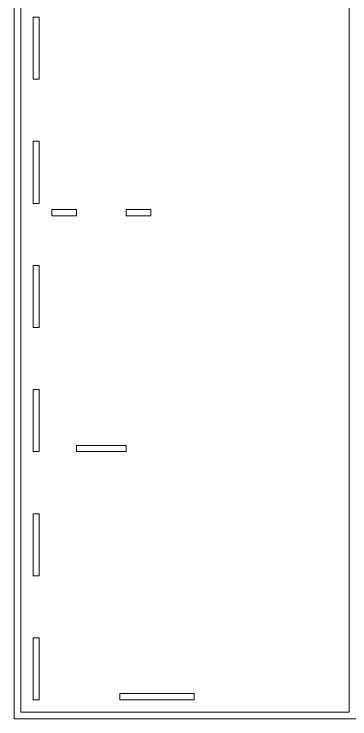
# Model space of a CAD drawing. Header units: millimetres. Extents: x -397 to 335, y -633 to 447.
# Drawn here: x -397 to -72, y -633 to 49 of the extents above; entities that cross this region are included whole.
import ezdxf

# ---------------------------------------------------------------- set-up
doc = ezdxf.new("R2010")
doc.units = ezdxf.units.MM
doc.header["$MEASUREMENT"] = 0
doc.layers.add('2', color=5, linetype='Continuous')

msp = doc.modelspace()

# ---------------------------------------------------------------- linework, layer by layer
at = {"lineweight": 5}
for points in [[(-72.2016, 297.798656), (-72.2016, 297.798656), (-72.2016, 297.798656), (-72.2016, 297.798656), (-72.2016, 297.798656), (-72.2016, 297.798656), (-72.2016, -626.201344), (-72.2016, -626.201344), (-72.2016, -626.201344), (-72.2016, -626.201344), (-390.2016, -626.201344), (-390.2016, -626.201344), (-390.2016, -626.201344), (-390.2016, -626.201344), (-390.2016, 297.798656), (-390.2016, 297.798656), (-390.2016, 297.798656), (-390.2016, 297.798656), (-72.2016, 297.798656), (-72.2016, 297.798656)], [(-372.2016, 45.798656), (-372.2016, 45.798656), (-372.2016, 45.798656), (-372.2016, 45.798656), (-372.2016, 45.798656), (-372.2016, 45.798656), (-378.2016, 45.798656), (-378.2016, 45.798656), (-378.2016, 45.798656), (-378.2016, 45.798656), (-378.2016, -14.201344), (-378.2016, -14.201344), (-378.2016, -14.201344), (-378.2016, -14.201344), (-372.2016, -14.201344), (-372.2016, -14.201344), (-372.2016, -14.201344), (-372.2016, -14.201344), (-372.2016, 45.798656), (-372.2016, 45.798656)], [(-372.2016, -74.201344), (-372.2016, -74.201344), (-372.2016, -74.201344), (-372.2016, -74.201344), (-372.2016, -74.201344), (-372.2016, -74.201344), (-378.2016, -74.201344), (-378.2016, -74.201344), (-378.2016, -74.201344), (-378.2016, -74.201344), (-378.2016, -134.201344), (-378.2016, -134.201344), (-378.2016, -134.201344), (-378.2016, -134.201344), (-372.2016, -134.201344), (-372.2016, -134.201344), (-372.2016, -134.201344), (-372.2016, -134.201344), (-372.2016, -74.201344), (-372.2016, -74.201344)], [(-360.2016, -146.199296), (-360.2016, -146.199296), (-360.2016, -146.199296), (-360.2016, -146.199296), (-360.2016, -146.199296), (-360.2016, -146.199296), (-360.2016, -140.199296), (-360.2016, -140.199296), (-360.2016, -140.199296), (-360.2016, -140.199296), (-336.2016, -140.199296), (-336.2016, -140.199296), (-336.2016, -140.199296), (-336.2016, -140.199296), (-336.2016, -146.199296), (-336.2016, -146.199296), (-336.2016, -146.199296), (-336.2016, -146.199296), (-360.2016, -146.199296), (-360.2016, -146.199296)], [(-288.2016, -146.199296), (-288.2016, -146.199296), (-288.2016, -146.199296), (-288.2016, -146.199296), (-288.2016, -146.199296), (-288.2016, -146.199296), (-288.2016, -140.199296), (-288.2016, -140.199296), (-288.2016, -140.199296), (-288.2016, -140.199296), (-264.2016, -140.199296), (-264.2016, -140.199296), (-264.2016, -140.199296), (-264.2016, -140.199296), (-264.2016, -146.199296), (-264.2016, -146.199296), (-264.2016, -146.199296), (-264.2016, -146.199296), (-288.2016, -146.199296), (-288.2016, -146.199296)], [(-372.2016, -194.201344), (-372.2016, -194.201344), (-372.2016, -194.201344), (-372.2016, -194.201344), (-372.2016, -194.201344), (-372.2016, -194.201344), (-378.2016, -194.201344), (-378.2016, -194.201344), (-378.2016, -194.201344), (-378.2016, -194.201344), (-378.2016, -254.201344), (-378.2016, -254.201344), (-378.2016, -254.201344), (-378.2016, -254.201344), (-372.2016, -254.201344), (-372.2016, -254.201344), (-372.2016, -254.201344), (-372.2016, -254.201344), (-372.2016, -194.201344), (-372.2016, -194.201344)], [(-372.2016, -314.201344), (-372.2016, -314.201344), (-372.2016, -314.201344), (-372.2016, -314.201344), (-372.2016, -314.201344), (-372.2016, -314.201344), (-378.2016, -314.201344), (-378.2016, -314.201344), (-378.2016, -314.201344), (-378.2016, -314.201344), (-378.2016, -374.201344), (-378.2016, -374.201344), (-378.2016, -374.201344), (-378.2016, -374.201344), (-372.2016, -374.201344), (-372.2016, -374.201344), (-372.2016, -374.201344), (-372.2016, -374.201344), (-372.2016, -314.201344), (-372.2016, -314.201344)], [(-288.010624, -368.201344), (-288.010624, -368.201344), (-288.010624, -368.201344), (-288.010624, -368.201344), (-288.010624, -368.201344), (-288.010624, -368.201344), (-288.010624, -374.201344), (-288.010624, -374.201344), (-288.010624, -374.201344), (-288.010624, -374.201344), (-336.2016, -374.201344), (-336.2016, -374.201344), (-336.2016, -374.201344), (-336.2016, -374.201344), (-336.2016, -368.201344), (-336.2016, -368.201344), (-336.2016, -368.201344), (-336.2016, -368.201344), (-288.010624, -368.201344), (-288.010624, -368.201344)], [(-372.2016, -434.201344), (-372.2016, -434.201344), (-372.2016, -434.201344), (-372.2016, -434.201344), (-372.2016, -434.201344), (-372.2016, -434.201344), (-378.2016, -434.201344), (-378.2016, -434.201344), (-378.2016, -434.201344), (-378.2016, -434.201344), (-378.2016, -494.201344), (-378.2016, -494.201344), (-378.2016, -494.201344), (-378.2016, -494.201344), (-372.2016, -494.201344), (-372.2016, -494.201344), (-372.2016, -494.201344), (-372.2016, -494.201344), (-372.2016, -434.201344), (-372.2016, -434.201344)], [(-372.2016, -554.201344), (-372.2016, -554.201344), (-372.2016, -554.201344), (-372.2016, -554.201344), (-372.2016, -554.201344), (-372.2016, -554.201344), (-378.2016, -554.201344), (-378.2016, -554.201344), (-378.2016, -554.201344), (-378.2016, -554.201344), (-378.2016, -614.201344), (-378.2016, -614.201344), (-378.2016, -614.201344), (-378.2016, -614.201344), (-372.2016, -614.201344), (-372.2016, -614.201344), (-372.2016, -614.201344), (-372.2016, -614.201344), (-372.2016, -554.201344), (-372.2016, -554.201344)], [(-294.2016, -608.201344), (-294.2016, -608.201344), (-294.2016, -608.201344), (-294.2016, -608.201344), (-294.2016, -608.201344), (-294.2016, -608.201344), (-294.2016, -614.201344), (-294.2016, -614.201344), (-294.2016, -614.201344), (-294.2016, -614.201344), (-222.2016, -614.201344), (-222.2016, -614.201344), (-222.2016, -614.201344), (-222.2016, -614.201344), (-222.2016, -608.201344), (-222.2016, -608.201344), (-222.2016, -608.201344), (-222.2016, -608.201344), (-294.2016, -608.201344), (-294.2016, -608.201344)]]:
    msp.add_open_spline(points, degree=3, knots=[0, 0, 0, 0, 0.1666666667, 0.1666666667, 0.1666666667, 0.1666666767, 0.3333333333, 0.3333333333, 0.3333333333, 0.3333333433, 0.5, 0.5, 0.5, 0.50000001, 0.6666666667, 0.6666666667, 0.6666666667, 0.6666666767, 1, 1, 1, 1], dxfattribs=at)
at = {"layer": '2', "lineweight": 5}
msp.add_open_spline([(-396.59899, 447.398655), (-396.59899, 447.398655), (-396.59899, -632.601345), (-396.59899, -632.601345), (-396.59899, -632.601345), (-396.59899, -632.601345), (335.40101, -632.601345), (335.40101, -632.601345), (335.40101, -632.601345), (335.40101, -632.601345), (335.40101, 447.398655), (335.40101, 447.398655), (335.40101, 447.398655), (335.40101, 447.398655), (-396.59899, 447.398655), (-396.59899, 447.398655)], degree=3, knots=[0, 0, 0, 0, 0.2, 0.2, 0.2, 0.20000001, 0.4, 0.4, 0.4, 0.40000001, 0.6, 0.6, 0.6, 0.60000001, 1, 1, 1, 1], dxfattribs=at)

doc.saveas('drawing.dxf')
